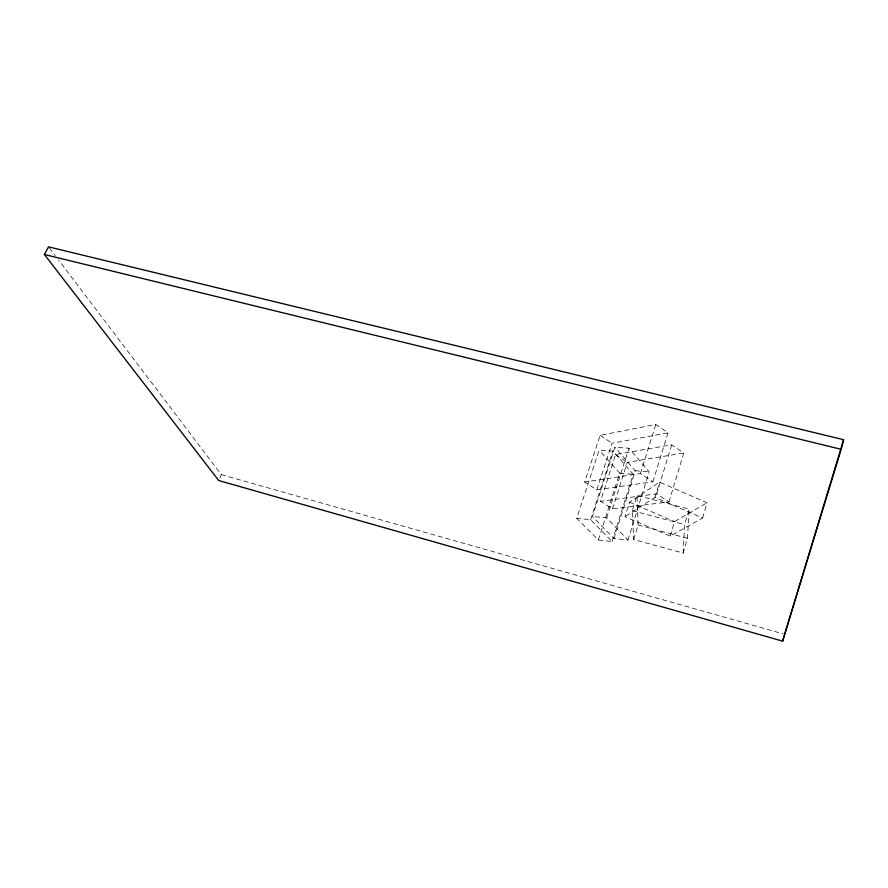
<?xml version="1.0" encoding="UTF-8"?>
<svg xmlns="http://www.w3.org/2000/svg" width="888" height="888" viewBox="0 0 888 888"><rect width="100%" height="100%" fill="white"/><g stroke="black" fill="none" stroke-linecap="round" stroke-linejoin="round"><path stroke-width="0.67" stroke-dasharray="4.44 3.33" d="M683.161 553.046L684.615 524.608L689.166 509.157L637.029 495.404L632.278 510.622L633.644 539.527L683.161 553.046L687.467 538.295L689.166 509.157M702.663 518.015L707.07 502.775L659.595 482.162L629.514 502.22L624.986 516.683L670.229 536.097L702.663 518.015L654.933 497.369L624.986 516.683M670.229 536.097L674.536 521.611L707.07 502.775M668.997 501.931L683.738 453.024L671.728 444.788L615.595 454.545L600.488 501.265L612.487 508.868L668.997 501.931L656.709 493.872L600.488 501.265M654.933 497.369L659.595 482.162M656.709 493.872L671.728 444.788M633.644 539.527L638.139 524.986L637.029 495.404M652.902 481.784L667.998 432.867L655.81 424.453L600.122 435.309L584.681 482.04L596.847 489.81L652.902 481.784L640.437 473.548L584.681 482.04M627.96 540.082L649.161 471.828L628.948 448.218L614.851 447.297L592.44 516.428L613.952 538.494L627.96 540.082L606.693 517.893L592.44 516.428M640.437 473.548L655.81 424.453M612.021 541.547L633.255 474.259L612.909 451.071L599.123 450.138L576.712 518.281L598.334 539.971L612.021 541.547L590.631 519.735L576.712 518.281M613.952 538.494L635.297 470.762L614.851 447.297M598.334 539.971L619.691 473.193L599.123 450.138M606.693 517.893L628.948 448.218M612.487 508.868L627.317 462.315L683.738 453.024M596.847 489.81L612.01 443.234L667.998 432.867M590.631 519.735L612.909 451.071M219.78 478.166L221.356 474.636L58.564 260.062M635.297 470.762L649.161 471.828M619.691 473.193L633.255 474.259M632.278 510.622L684.615 524.608M638.139 524.986L687.467 538.295M221.356 474.636L783.038 633.799M629.514 502.22L674.536 521.611M615.595 454.545L627.317 462.315M600.122 435.309L612.01 443.234M49.373 247.963L55.223 255.666"/><path stroke-width="1.33" d="M841.191 449.317L843.6 439.704L48.54 246.864L44.4 254.49L218.726 480.53L782.606 641.136L841.191 449.317L44.4 254.49M782.606 641.136L843.6 439.704"/></g></svg>
